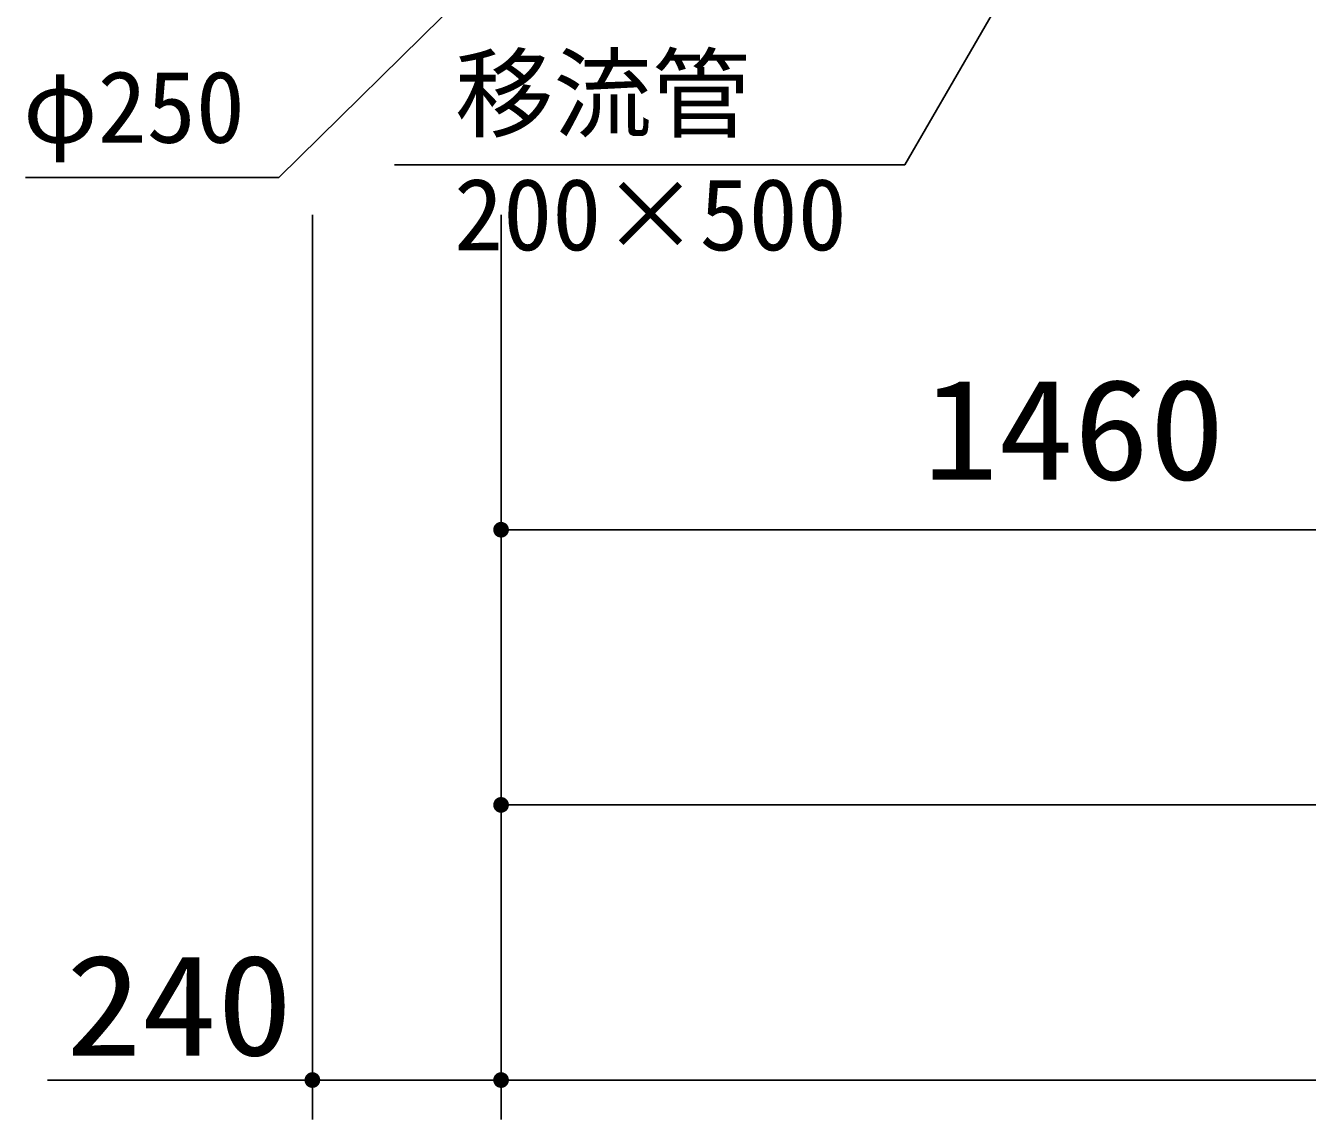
# Model space of a CAD drawing. Units: millimetres, scale not verified. Extents: x -14850 to 14850, y -10500 to 10500.
# Drawn here: x -10140 to -8510, y -1882 to -490 of the extents above; entities that cross this region are included whole.
import ezdxf
from ezdxf.enums import TextEntityAlignment as Align

# ---------------------------------------------------------------- set-up
doc = ezdxf.new("R2010")
doc.units = ezdxf.units.MM
doc.header["$LTSCALE"] = 50
doc.layers.add('0-0_製作', color=5, linetype='Continuous', lineweight=25)
doc.layers.add('0-3_機器', color=3, linetype='Continuous', lineweight=25)
doc.styles.add('ＭＳ ゴシック', font='')
doc.styles.get('ＭＳ ゴシック').set_extended_font_data('MS Gothic')

msp = doc.modelspace()

# ---------------------------------------------------------------- linework, layer by layer
at = {"layer": '0-0_製作', "color": 2}
for p, q in [((-9775.41, -1881.57), (-9775.41, -730.93)), ((-9535.41, -1881.57), (-9535.41, -730.93)), ((-9535.41, -1131.57), (-8075.41, -1131.57)), ((-9535.41, -1481.57), (-5225.41, -1481.57)), ((-9775.41, -1831.57), (-10112.19, -1831.57)), ((-9775.41, -1831.57), (-9535.41, -1831.57)), ((-9535.41, -1831.57), (-4615.41, -1831.57))]:
    msp.add_line(p, q, dxfattribs=at)
at = {"layer": '0-0_製作'}
for points in [[(-9542.25, -1124.28), (-9535.41, -1131.57), (-9543.11, -1125.19)], [(-9541.29, -1123.48), (-9535.41, -1131.57), (-9542.25, -1124.28)], [(-9540.23, -1122.8), (-9535.41, -1131.57), (-9541.29, -1123.48)], [(-9539.09, -1122.27), (-9535.41, -1131.57), (-9540.23, -1122.8)], [(-9537.9, -1121.88), (-9535.41, -1131.57), (-9539.09, -1122.27)], [(-9536.66, -1121.64), (-9535.41, -1131.57), (-9537.9, -1121.88)], [(-9535.41, -1121.57), (-9535.41, -1131.57), (-9536.66, -1121.64)], [(-9535.41, -1121.57), (-9525.41, -1131.57), (-9535.41, -1131.57)], [(-9534.78, -1121.59), (-9525.41, -1131.57), (-9535.41, -1121.57)], [(-9533.54, -1121.74), (-9525.41, -1131.57), (-9534.78, -1121.59)], [(-9532.32, -1122.05), (-9525.41, -1131.57), (-9533.54, -1121.74)], [(-9531.15, -1122.52), (-9525.41, -1131.57), (-9532.32, -1122.05)], [(-9530.05, -1123.12), (-9525.41, -1131.57), (-9531.15, -1122.52)], [(-9529.03, -1123.86), (-9525.41, -1131.57), (-9530.05, -1123.12)], [(-9528.12, -1124.72), (-9525.41, -1131.57), (-9529.03, -1123.86)], [(-9527.32, -1125.69), (-9525.41, -1131.57), (-9528.12, -1124.72)], [(-9545.39, -1130.94), (-9535.41, -1131.57), (-9545.41, -1131.57)], [(-9545.41, -1131.57), (-9545.09, -1134.05), (-9545.33, -1132.82)], [(-9535.41, -1131.57), (-9545.09, -1134.05), (-9545.41, -1131.57)], [(-9545.23, -1129.69), (-9535.41, -1131.57), (-9545.39, -1130.94)], [(-9544.92, -1128.48), (-9535.41, -1131.57), (-9545.23, -1129.69)], [(-9535.41, -1131.57), (-9544.71, -1135.25), (-9545.09, -1134.05)], [(-9544.46, -1127.31), (-9535.41, -1131.57), (-9544.92, -1128.48)], [(-9535.41, -1131.57), (-9544.17, -1136.38), (-9544.71, -1135.25)], [(-9543.85, -1126.21), (-9535.41, -1131.57), (-9544.46, -1127.31)], [(-9535.41, -1131.57), (-9543.5, -1137.44), (-9544.17, -1136.38)], [(-9543.11, -1125.19), (-9535.41, -1131.57), (-9543.85, -1126.21)], [(-9535.41, -1131.57), (-9542.7, -1138.41), (-9543.5, -1137.44)], [(-9535.41, -1131.57), (-9541.78, -1139.27), (-9542.7, -1138.41)], [(-9535.41, -1131.57), (-9540.77, -1140.01), (-9541.78, -1139.27)], [(-9535.41, -1131.57), (-9539.67, -1140.61), (-9540.77, -1140.01)], [(-9535.41, -1131.57), (-9538.5, -1141.08), (-9539.67, -1140.61)], [(-9535.41, -1131.57), (-9537.28, -1141.39), (-9538.5, -1141.08)], [(-9535.41, -1131.57), (-9536.04, -1141.55), (-9537.28, -1141.39)], [(-9535.41, -1131.57), (-9535.41, -1141.57), (-9536.04, -1141.55)], [(-9535.41, -1131.57), (-9534.16, -1141.49), (-9535.41, -1141.57)], [(-9525.41, -1131.57), (-9534.16, -1141.49), (-9535.41, -1131.57)], [(-9525.41, -1131.57), (-9532.92, -1141.25), (-9534.16, -1141.49)], [(-9525.41, -1131.57), (-9531.73, -1140.86), (-9532.92, -1141.25)], [(-9525.41, -1131.57), (-9530.59, -1140.33), (-9531.73, -1140.86)], [(-9525.41, -1131.57), (-9529.53, -1139.66), (-9530.59, -1140.33)], [(-9525.41, -1131.57), (-9528.56, -1138.86), (-9529.53, -1139.66)], [(-9525.41, -1131.57), (-9527.7, -1137.94), (-9528.56, -1138.86)], [(-9525.41, -1131.57), (-9526.97, -1136.92), (-9527.7, -1137.94)], [(-9526.65, -1126.75), (-9525.41, -1131.57), (-9527.32, -1125.69)], [(-9525.41, -1131.57), (-9526.36, -1135.82), (-9526.97, -1136.92)], [(-9526.11, -1127.88), (-9525.41, -1131.57), (-9526.65, -1126.75)], [(-9525.41, -1131.57), (-9525.9, -1134.66), (-9526.36, -1135.82)], [(-9525.72, -1129.08), (-9525.41, -1131.57), (-9526.11, -1127.88)], [(-9525.41, -1131.57), (-9525.59, -1133.44), (-9525.9, -1134.66)], [(-9525.49, -1130.31), (-9525.41, -1131.57), (-9525.72, -1129.08)], [(-9525.41, -1131.57), (-9525.43, -1132.19), (-9525.59, -1133.44)], [(-9545.39, -1480.94), (-9535.41, -1481.57), (-9545.41, -1481.57)], [(-9545.41, -1481.57), (-9545.09, -1484.05), (-9545.33, -1482.82)], [(-9545.41, -1481.57), (-9544.71, -1485.25), (-9545.09, -1484.05)], [(-9535.41, -1481.57), (-9544.71, -1485.25), (-9545.41, -1481.57)], [(-9545.23, -1479.69), (-9535.41, -1481.57), (-9545.39, -1480.94)], [(-9544.92, -1478.48), (-9535.41, -1481.57), (-9545.23, -1479.69)], [(-9544.46, -1477.31), (-9535.41, -1481.57), (-9544.92, -1478.48)], [(-9535.41, -1481.57), (-9544.17, -1486.38), (-9544.71, -1485.25)], [(-9543.85, -1476.21), (-9535.41, -1481.57), (-9544.46, -1477.31)], [(-9535.41, -1481.57), (-9543.5, -1487.44), (-9544.17, -1486.38)], [(-9543.11, -1475.19), (-9535.41, -1481.57), (-9543.85, -1476.21)], [(-9535.41, -1481.57), (-9542.7, -1488.41), (-9543.5, -1487.44)], [(-9542.25, -1474.28), (-9535.41, -1481.57), (-9543.11, -1475.19)], [(-9535.41, -1481.57), (-9541.78, -1489.27), (-9542.7, -1488.41)], [(-9541.29, -1473.48), (-9535.41, -1481.57), (-9542.25, -1474.28)], [(-9535.41, -1481.57), (-9540.77, -1490.01), (-9541.78, -1489.27)], [(-9540.23, -1472.8), (-9535.41, -1481.57), (-9541.29, -1473.48)], [(-9535.41, -1481.57), (-9539.67, -1490.61), (-9540.77, -1490.01)], [(-9539.09, -1472.27), (-9535.41, -1481.57), (-9540.23, -1472.8)], [(-9535.41, -1481.57), (-9538.5, -1491.08), (-9539.67, -1490.61)], [(-9537.9, -1471.88), (-9535.41, -1481.57), (-9539.09, -1472.27)], [(-9535.41, -1481.57), (-9537.28, -1491.39), (-9538.5, -1491.08)], [(-9536.66, -1471.64), (-9535.41, -1481.57), (-9537.9, -1471.88)], [(-9535.41, -1481.57), (-9536.04, -1491.55), (-9537.28, -1491.39)], [(-9536.66, -1471.64), (-9535.41, -1471.57), (-9535.41, -1481.57)], [(-9535.41, -1481.57), (-9535.41, -1491.57), (-9536.04, -1491.55)], [(-9535.41, -1471.57), (-9525.41, -1481.57), (-9535.41, -1481.57)], [(-9534.78, -1471.59), (-9525.41, -1481.57), (-9535.41, -1471.57)], [(-9535.41, -1481.57), (-9534.16, -1491.49), (-9535.41, -1491.57)], [(-9535.41, -1481.57), (-9532.92, -1491.25), (-9534.16, -1491.49)], [(-9525.41, -1481.57), (-9532.92, -1491.25), (-9535.41, -1481.57)], [(-9533.54, -1471.74), (-9525.41, -1481.57), (-9534.78, -1471.59)], [(-9532.32, -1472.05), (-9525.41, -1481.57), (-9533.54, -1471.74)], [(-9525.41, -1481.57), (-9531.73, -1490.86), (-9532.92, -1491.25)], [(-9531.15, -1472.52), (-9525.41, -1481.57), (-9532.32, -1472.05)], [(-9525.41, -1481.57), (-9530.59, -1490.33), (-9531.73, -1490.86)], [(-9530.05, -1473.12), (-9525.41, -1481.57), (-9531.15, -1472.52)], [(-9525.41, -1481.57), (-9529.53, -1489.66), (-9530.59, -1490.33)], [(-9529.03, -1473.86), (-9525.41, -1481.57), (-9530.05, -1473.12)], [(-9525.41, -1481.57), (-9528.56, -1488.86), (-9529.53, -1489.66)], [(-9528.12, -1474.72), (-9525.41, -1481.57), (-9529.03, -1473.86)], [(-9525.41, -1481.57), (-9527.7, -1487.94), (-9528.56, -1488.86)], [(-9527.32, -1475.69), (-9525.41, -1481.57), (-9528.12, -1474.72)], [(-9525.41, -1481.57), (-9526.97, -1486.92), (-9527.7, -1487.94)], [(-9526.65, -1476.75), (-9525.41, -1481.57), (-9527.32, -1475.69)], [(-9525.41, -1481.57), (-9526.36, -1485.82), (-9526.97, -1486.92)], [(-9526.11, -1477.88), (-9525.41, -1481.57), (-9526.65, -1476.75)], [(-9525.41, -1481.57), (-9525.9, -1484.66), (-9526.36, -1485.82)], [(-9525.72, -1479.08), (-9525.41, -1481.57), (-9526.11, -1477.88)], [(-9525.41, -1481.57), (-9525.59, -1483.44), (-9525.9, -1484.66)], [(-9525.72, -1479.08), (-9525.49, -1480.31), (-9525.41, -1481.57)], [(-9525.41, -1481.57), (-9525.43, -1482.19), (-9525.59, -1483.44)], [(-9783.11, -1825.19), (-9775.41, -1831.57), (-9783.85, -1826.21)], [(-9782.25, -1824.28), (-9775.41, -1831.57), (-9783.11, -1825.19)], [(-9781.29, -1823.48), (-9775.41, -1831.57), (-9782.25, -1824.28)], [(-9780.23, -1822.8), (-9775.41, -1831.57), (-9781.29, -1823.48)], [(-9779.09, -1822.27), (-9775.41, -1831.57), (-9780.23, -1822.8)], [(-9777.9, -1821.88), (-9775.41, -1831.57), (-9779.09, -1822.27)], [(-9776.66, -1821.64), (-9775.41, -1831.57), (-9777.9, -1821.88)], [(-9776.66, -1821.64), (-9775.41, -1821.57), (-9775.41, -1831.57)], [(-9775.41, -1821.57), (-9765.41, -1831.57), (-9775.41, -1831.57)], [(-9774.78, -1821.59), (-9765.41, -1831.57), (-9775.41, -1821.57)], [(-9773.54, -1821.74), (-9765.41, -1831.57), (-9774.78, -1821.59)], [(-9772.32, -1822.05), (-9765.41, -1831.57), (-9773.54, -1821.74)], [(-9771.15, -1822.52), (-9765.41, -1831.57), (-9772.32, -1822.05)], [(-9770.05, -1823.12), (-9765.41, -1831.57), (-9771.15, -1822.52)], [(-9769.03, -1823.86), (-9765.41, -1831.57), (-9770.05, -1823.12)], [(-9768.12, -1824.72), (-9765.41, -1831.57), (-9769.03, -1823.86)], [(-9767.32, -1825.69), (-9765.41, -1831.57), (-9768.12, -1824.72)], [(-9766.65, -1826.75), (-9765.41, -1831.57), (-9767.32, -1825.69)], [(-9543.11, -1825.19), (-9535.41, -1831.57), (-9543.85, -1826.21)], [(-9542.25, -1824.28), (-9535.41, -1831.57), (-9543.11, -1825.19)], [(-9541.29, -1823.48), (-9535.41, -1831.57), (-9542.25, -1824.28)], [(-9540.23, -1822.8), (-9535.41, -1831.57), (-9541.29, -1823.48)], [(-9539.09, -1822.27), (-9535.41, -1831.57), (-9540.23, -1822.8)], [(-9537.9, -1821.88), (-9535.41, -1831.57), (-9539.09, -1822.27)], [(-9536.66, -1821.64), (-9535.41, -1831.57), (-9537.9, -1821.88)], [(-9536.66, -1821.64), (-9535.41, -1821.57), (-9535.41, -1831.57)], [(-9535.41, -1821.57), (-9525.41, -1831.57), (-9535.41, -1831.57)], [(-9534.78, -1821.59), (-9525.41, -1831.57), (-9535.41, -1821.57)], [(-9533.54, -1821.74), (-9525.41, -1831.57), (-9534.78, -1821.59)], [(-9532.32, -1822.05), (-9525.41, -1831.57), (-9533.54, -1821.74)], [(-9531.15, -1822.52), (-9525.41, -1831.57), (-9532.32, -1822.05)], [(-9530.05, -1823.12), (-9525.41, -1831.57), (-9531.15, -1822.52)], [(-9529.03, -1823.86), (-9525.41, -1831.57), (-9530.05, -1823.12)], [(-9528.12, -1824.72), (-9525.41, -1831.57), (-9529.03, -1823.86)], [(-9527.32, -1825.69), (-9525.41, -1831.57), (-9528.12, -1824.72)], [(-9526.65, -1826.75), (-9525.41, -1831.57), (-9527.32, -1825.69)], [(-9785.39, -1830.94), (-9775.41, -1831.57), (-9785.41, -1831.57)], [(-9785.41, -1831.57), (-9785.09, -1834.05), (-9785.33, -1832.82)], [(-9785.41, -1831.57), (-9784.71, -1835.25), (-9785.09, -1834.05)], [(-9775.41, -1831.57), (-9784.71, -1835.25), (-9785.41, -1831.57)], [(-9785.23, -1829.69), (-9775.41, -1831.57), (-9785.39, -1830.94)], [(-9784.92, -1828.48), (-9775.41, -1831.57), (-9785.23, -1829.69)], [(-9784.46, -1827.31), (-9775.41, -1831.57), (-9784.92, -1828.48)], [(-9775.41, -1831.57), (-9784.17, -1836.38), (-9784.71, -1835.25)], [(-9783.85, -1826.21), (-9775.41, -1831.57), (-9784.46, -1827.31)], [(-9775.41, -1831.57), (-9783.5, -1837.44), (-9784.17, -1836.38)], [(-9775.41, -1831.57), (-9782.7, -1838.41), (-9783.5, -1837.44)], [(-9775.41, -1831.57), (-9781.78, -1839.27), (-9782.7, -1838.41)], [(-9775.41, -1831.57), (-9780.77, -1840.01), (-9781.78, -1839.27)], [(-9775.41, -1831.57), (-9779.67, -1840.61), (-9780.77, -1840.01)], [(-9775.41, -1831.57), (-9778.5, -1841.08), (-9779.67, -1840.61)], [(-9775.41, -1831.57), (-9777.28, -1841.39), (-9778.5, -1841.08)], [(-9775.41, -1831.57), (-9776.04, -1841.55), (-9777.28, -1841.39)], [(-9775.41, -1831.57), (-9775.41, -1841.57), (-9776.04, -1841.55)], [(-9775.41, -1831.57), (-9774.16, -1841.49), (-9775.41, -1841.57)], [(-9775.41, -1831.57), (-9772.92, -1841.25), (-9774.16, -1841.49)], [(-9765.41, -1831.57), (-9772.92, -1841.25), (-9775.41, -1831.57)], [(-9765.41, -1831.57), (-9771.73, -1840.86), (-9772.92, -1841.25)], [(-9765.41, -1831.57), (-9770.59, -1840.33), (-9771.73, -1840.86)], [(-9765.41, -1831.57), (-9769.53, -1839.66), (-9770.59, -1840.33)], [(-9765.41, -1831.57), (-9768.56, -1838.86), (-9769.53, -1839.66)], [(-9765.41, -1831.57), (-9767.7, -1837.94), (-9768.56, -1838.86)], [(-9765.41, -1831.57), (-9766.97, -1836.92), (-9767.7, -1837.94)], [(-9765.41, -1831.57), (-9766.36, -1835.82), (-9766.97, -1836.92)], [(-9766.11, -1827.88), (-9765.41, -1831.57), (-9766.65, -1826.75)], [(-9765.41, -1831.57), (-9765.9, -1834.66), (-9766.36, -1835.82)], [(-9765.72, -1829.08), (-9765.41, -1831.57), (-9766.11, -1827.88)], [(-9765.41, -1831.57), (-9765.59, -1833.44), (-9765.9, -1834.66)], [(-9765.72, -1829.08), (-9765.49, -1830.31), (-9765.41, -1831.57)], [(-9765.41, -1831.57), (-9765.43, -1832.19), (-9765.59, -1833.44)], [(-9545.39, -1830.94), (-9535.41, -1831.57), (-9545.41, -1831.57)], [(-9545.41, -1831.57), (-9544.71, -1835.25), (-9545.33, -1832.82)], [(-9545.41, -1831.57), (-9544.17, -1836.38), (-9544.71, -1835.25)], [(-9535.41, -1831.57), (-9544.17, -1836.38), (-9545.41, -1831.57)], [(-9545.23, -1829.69), (-9535.41, -1831.57), (-9545.39, -1830.94)], [(-9545.33, -1832.82), (-9544.71, -1835.25), (-9545.09, -1834.05)], [(-9544.92, -1828.48), (-9535.41, -1831.57), (-9545.23, -1829.69)], [(-9544.46, -1827.31), (-9535.41, -1831.57), (-9544.92, -1828.48)], [(-9543.85, -1826.21), (-9535.41, -1831.57), (-9544.46, -1827.31)], [(-9535.41, -1831.57), (-9543.5, -1837.44), (-9544.17, -1836.38)], [(-9535.41, -1831.57), (-9542.7, -1838.41), (-9543.5, -1837.44)], [(-9535.41, -1831.57), (-9541.78, -1839.27), (-9542.7, -1838.41)], [(-9535.41, -1831.57), (-9540.77, -1840.01), (-9541.78, -1839.27)], [(-9535.41, -1831.57), (-9539.67, -1840.61), (-9540.77, -1840.01)], [(-9535.41, -1831.57), (-9538.5, -1841.08), (-9539.67, -1840.61)], [(-9535.41, -1831.57), (-9537.28, -1841.39), (-9538.5, -1841.08)], [(-9535.41, -1831.57), (-9536.04, -1841.55), (-9537.28, -1841.39)], [(-9535.41, -1831.57), (-9535.41, -1841.57), (-9536.04, -1841.55)], [(-9535.41, -1831.57), (-9534.16, -1841.49), (-9535.41, -1841.57)], [(-9535.41, -1831.57), (-9532.92, -1841.25), (-9534.16, -1841.49)], [(-9525.41, -1831.57), (-9532.92, -1841.25), (-9535.41, -1831.57)], [(-9525.41, -1831.57), (-9531.73, -1840.86), (-9532.92, -1841.25)], [(-9525.41, -1831.57), (-9530.59, -1840.33), (-9531.73, -1840.86)], [(-9525.41, -1831.57), (-9529.53, -1839.66), (-9530.59, -1840.33)], [(-9525.41, -1831.57), (-9528.56, -1838.86), (-9529.53, -1839.66)], [(-9525.41, -1831.57), (-9527.7, -1837.94), (-9528.56, -1838.86)], [(-9525.41, -1831.57), (-9526.97, -1836.92), (-9527.7, -1837.94)], [(-9525.41, -1831.57), (-9526.36, -1835.82), (-9526.97, -1836.92)], [(-9526.11, -1827.88), (-9525.41, -1831.57), (-9526.65, -1826.75)], [(-9525.41, -1831.57), (-9525.9, -1834.66), (-9526.36, -1835.82)], [(-9526.11, -1827.88), (-9525.49, -1830.31), (-9525.41, -1831.57)], [(-9525.72, -1829.08), (-9525.49, -1830.31), (-9526.11, -1827.88)], [(-9525.41, -1831.57), (-9525.59, -1833.44), (-9525.9, -1834.66)], [(-9525.41, -1831.57), (-9525.43, -1832.19), (-9525.59, -1833.44)]]:
    msp.add_solid(points, dxfattribs=at)
at = {"layer": '0-3_機器'}
for p, q in [((-8127.99, 872.81), (-9022.05, -667.4)), ((-9022.05, -667.4), (-9670.97, -667.4))]:
    msp.add_line(p, q, dxfattribs=at)
at = {"layer": '0-3_機器', "color": 2}
for q in [(-9525.41, -395.18), (-10140.13, -683.67)]:
    msp.add_line((-9818.12, -683.67), q, dxfattribs=at)

# ---------------------------------------------------------------- texts
at = {"layer": '0-0_製作', "color": 4, "style": 'ＭＳ ゴシック', "width": 1.1}
for s, p in [('1460', (-8999.16, -1106.57)), ('240', (-10088.87, -1838.87))]:
    msp.add_text(s, height=128.4, dxfattribs=at).set_placement(p, align=Align.BOTTOM_LEFT)
at = {"layer": '0-3_機器', "color": 4, "style": 'ＭＳ ゴシック'}
for s, p in [('移流管\u3000\u3000', (-9593.94, -650.31)), ('φ250', (-10143.47, -666.91)), ('200×500', (-9595.21, -803.68))]:
    msp.add_text(s, height=91.79, dxfattribs=at).set_placement(p, align=Align.BOTTOM_LEFT)

doc.saveas('drawing.dxf')
